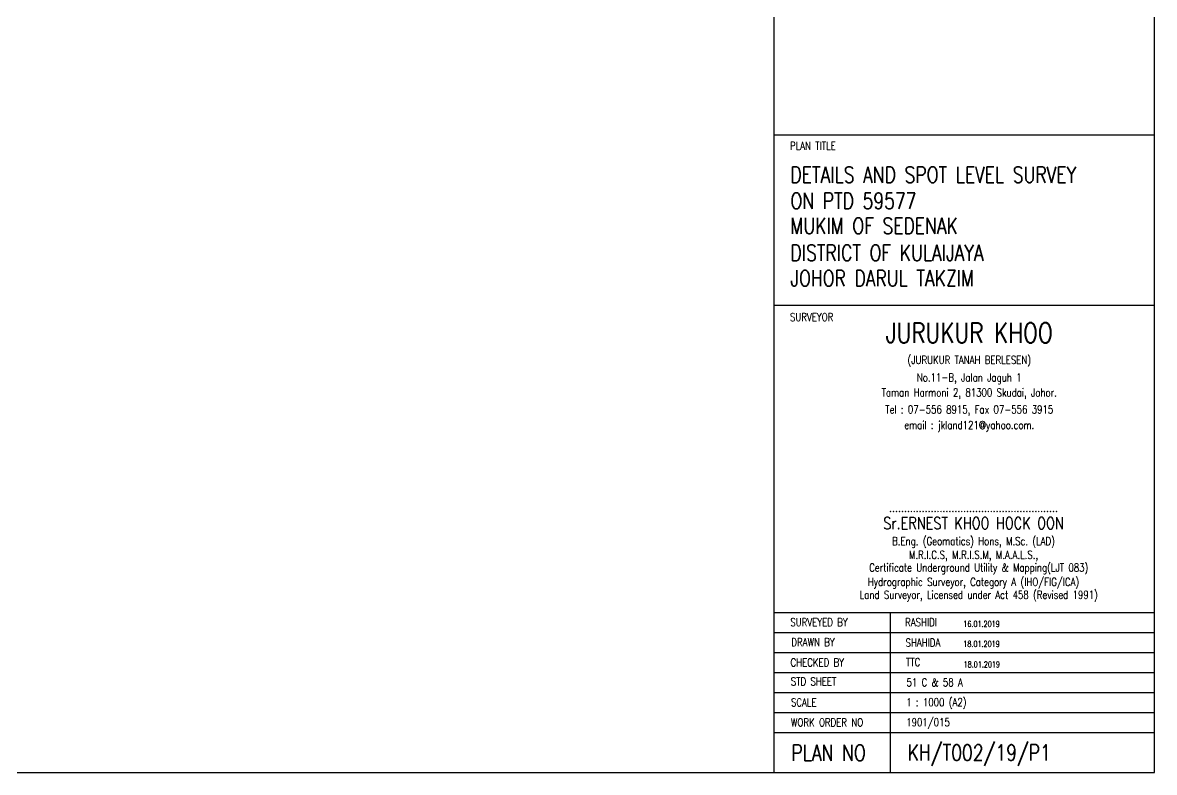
# Model space of a CAD drawing. Header units: metres. Extents: x -18206 to -14962, y -33140 to -31299.
# Drawn here: x -17994.1 to -17782, y -31588.7 to -31448.1 of the extents above; entities that cross this region are included whole.
import ezdxf
from ezdxf.enums import TextEntityAlignment as Align

# ---------------------------------------------------------------- set-up
doc = ezdxf.new("R2010")
doc.units = ezdxf.units.M
doc.header["$LTSCALE"] = 6
doc.header["$MEASUREMENT"] = 0
doc.layers.add('Frame', color=7, linetype='Continuous')
doc.styles.add('ROMANS', font='romans', dxfattribs={"width": 0.785})

msp = doc.modelspace()

# ---------------------------------------------------------------- linework, layer by layer
at = {"layer": 'Frame'}
for p, q in [((-17781.98, -31588.68), (-17781.98, -31298.77)), ((-17853.23, -31588.68), (-17853.23, -31388.77)), ((-17853.23, -31469.16), (-17781.98, -31469.16)), ((-17853.23, -31501.06), (-17781.98, -31501.06)), ((-17853.23, -31558.68), (-17781.98, -31558.68)), ((-17831.47, -31588.68), (-17831.47, -31558.68)), ((-17853.23, -31562.43), (-17781.98, -31562.43)), ((-17853.23, -31566.18), (-17781.98, -31566.18)), ((-17853.23, -31569.93), (-17781.98, -31569.93)), ((-17853.23, -31573.68), (-17781.98, -31573.68)), ((-17853.23, -31577.43), (-17781.98, -31577.43)), ((-17853.23, -31581.18), (-17781.98, -31581.18)), ((-18206.31, -31588.68), (-17781.98, -31588.68)), ((-17853.23, -31588.68), (-17781.98, -31588.68))]:
    msp.add_line(p, q, dxfattribs=at)

# ---------------------------------------------------------------- texts
at = {"layer": 'Frame', "style": 'ROMANS', "width": 0.785}
for s, p in [('PLAN TITLE', (-17850.29, -31471.94)), ('SURVEYOR', (-17850.29, -31504.07)), ('SURVEYED BY', (-17850.22, -31561.29)), ('RASHIDI', (-17828.7, -31561.29)), ('DRAWN BY', (-17850.04, -31565.03)), ('SHAHIDA', (-17828.62, -31565.11)), ('CHECKED BY', (-17850.19, -31568.82)), ('TTC', (-17828.54, -31568.76)), ('STD SHEET', (-17850.13, -31572.37)), ('51 C & 58 A', (-17828.44, -31572.55)), ('SCALE', (-17850.1, -31576.3)), ('1 : 1000 (A2)', (-17828.5, -31576.28)), ('1901/015', (-17828.5, -31580.03)), ('WORK ORDER NO', (-17850.1, -31580.05))]:
    msp.add_text(s, height=1.5, dxfattribs=at).set_placement(p)
at = {"layer": 'Frame', "linetype": 'Continuous', "lineweight": 50, "style": 'ROMANS', "width": 0.785}
for s, p in [('DETAILS AND SPOT LEVEL SURVEY', (-17850.2, -31478.12)), ('ON PTD 59577', (-17850.2, -31483.03)), ('MUKIM OF SEDENAK', (-17850.2, -31487.72)), ('DISTRICT OF KULAIJAYA', (-17850.2, -31492.76)), ('JOHOR DARUL TAKZIM', (-17850.2, -31497.54))]:
    msp.add_text(s, height=3, dxfattribs=at).set_placement(p)
at = {"layer": 'Frame', "ltscale": 1.5, "style": 'ROMANS', "width": 0.785}
msp.add_text('JURUKUR KHOO', height=3.75, dxfattribs=at).set_placement((-17816.68, -31508.15), align=Align.CENTER)
at = {"layer": 'Frame', "style": 'ROMANS', "width": 0.785}
for s, height, p in [('(JURUKUR TANAH BERLESEN)', 1.5, (-17816.68, -31512.1)), ('No.11-B, Jalan Jaguh 1', 1.5, (-17816.68, -31515.38)), ('Taman Harmoni 2, 81300 Skudai, Johor.', 1.5, (-17816.68, -31518.21)), ('Tel : 07-556 8915, Fax 07-556 3915', 1.5, (-17816.68, -31521.39)), ('email : jkland121@yahoo.com.', 1.5, (-17816.68, -31524.31)), ('.........................................................', 1.65, (-17815.88, -31539.84)), ('Sr.ERNEST KHOO HOCK OON', 2.25, (-17815.88, -31543.08)), ('B.Eng. (Geomatics) Hons, M.Sc. (LAD)', 1.5, (-17815.88, -31546.07)), ('M.R.I.C.S, M.R.I.S.M, M.A.A.L.S.,', 1.5, (-17815.88, -31548.64)), ('Certificate Underground Utility & Mapping(LJT 083)', 1.5, (-17814.9, -31551.04)), ('Hydrographic Surveyor, Category A (IHO/FIG/ICA)', 1.5, (-17815.88, -31553.72)), ('Land Surveyor, Licensed under Act 458 (Revised 1991)', 1.5, (-17814.9, -31556.13))]:
    msp.add_text(s, height=height, dxfattribs=at).set_placement(p, align=Align.CENTER)
at = {"layer": 'Frame', "lineweight": 13, "style": 'ROMANS', "width": 0.785}
for s, p in [('16.01.2019', (-17817.79, -31561.41)), ('18.01.2019', (-17817.79, -31565.16)), ('18.01.2019', (-17817.73, -31569.01))]:
    msp.add_text(s, height=1.125, dxfattribs=at).set_placement(p)
at = {"layer": 'Frame', "lineweight": 35, "style": 'ROMANS', "width": 0.785}
for s, p in [('PLAN NO', (-17850.01, -31586.51)), ('KH/T002/19/P1', (-17828.23, -31586.48))]:
    msp.add_text(s, height=3, dxfattribs=at).set_placement(p)

doc.saveas('drawing.dxf')
